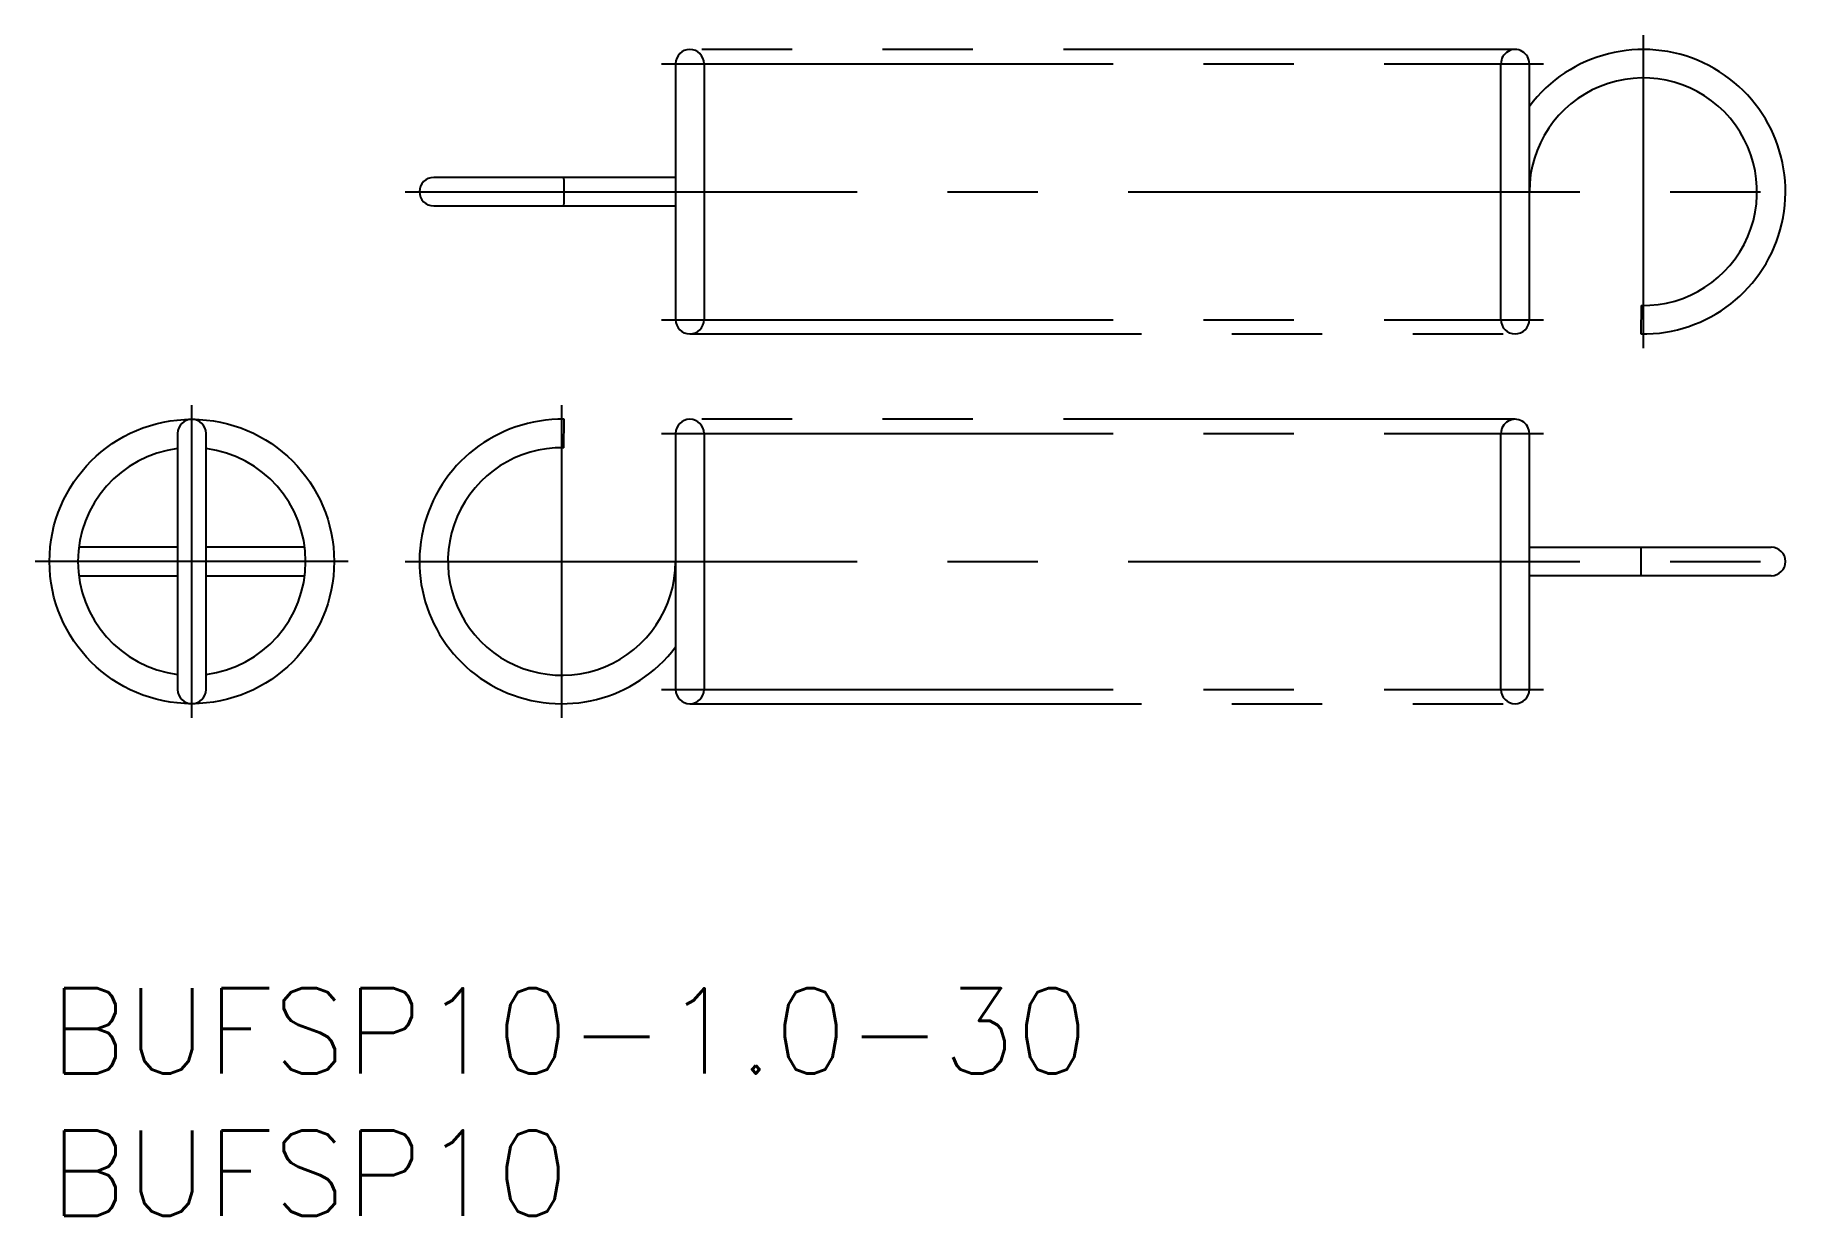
# Model space of a CAD drawing. Extents: x -0.5 to 61.5, y -8 to 33.5.
import ezdxf

# ---------------------------------------------------------------- set-up
doc = ezdxf.new("R2010")
doc.units = 0
doc.header["$LTSCALE"] = 0.5
doc.linetypes.add('CENTER', pattern=[50.8, 31.75, -6.35, 6.35, -6.35])
doc.linetypes.add('PHANTOM', pattern=[63.5, 31.75, -6.35, 6.35, -6.35, 6.35, -6.35])
for name, color, linetype in [('MSM_CENTER', 1, 'CENTER'), ('MSM_CONTINUOUS', 7, 'CONTINUOUS'), ('MSM_IMAGINARY', 6, 'PHANTOM'), ('MSM_PART_NUMBER', 7, 'CONTINUOUS')]:
    doc.layers.add(name, color=color, linetype=linetype)
doc.styles.get("Standard").update_dxf_attribs({"font": 'txt.shx', "height": 0.5, "bigfont": 'bigfont.shx'})

# ---------------------------------------------------------------- blocks, each defined once
blk = doc.blocks.new('*U17')
at = {"layer": 'MSM_PART_NUMBER'}
blk.add_text('BUFSP10-1.0-30', height=3, dxfattribs=at).set_placement((0, -3))
blk = doc.blocks.new('*U18')
at = {"layer": 'MSM_PART_NUMBER'}
blk.add_text('BUFSP10', height=3, dxfattribs=at).set_placement((0, -8))

msp = doc.modelspace()

# ---------------------------------------------------------------- linework, layer by layer
at = {"layer": 'MSM_CENTER'}
for p, q in [((56, 33.5), (56, 22.5)), ((21.5, 32.5), (52.5, 32.5)), ((12.5, 28), (61.5, 28)), ((21.5, 23.5), (52.5, 23.5)), ((5, 9.5), (5, 20.5)), ((18, 9.5), (18, 20.5)), ((21.5, 19.5), (52.5, 19.5)), ((10.5, 15), (-0.5, 15)), ((12.5, 15), (61.5, 15)), ((21.5, 10.5), (52.5, 10.5))]:
    msp.add_line(p, q, dxfattribs=at)
at = {"layer": 'MSM_CONTINUOUS'}
for p, q in [((22, 32.5), (22, 23.5)), ((23, 32.5), (23, 23.5)), ((51, 23.5), (51, 32.5)), ((52, 23.5), (52, 32.5)), ((22, 28.5), (13.5, 28.5)), ((13.5, 27.5), (22, 27.5)), ((55.93, 24.001), (55.913, 23.001)), ((18.07, 18.999), (18.087, 19.999)), ((4.5, 19.5), (4.5, 10.5)), ((5.5, 10.5), (5.5, 19.5)), ((22, 19.5), (22, 10.5)), ((23, 19.5), (23, 10.5)), ((51, 10.5), (51, 19.5)), ((52, 10.5), (52, 19.5)), ((4.5, 15.5), (1.031, 15.5)), ((8.969, 15.5), (5.5, 15.5)), ((52, 15.5), (60.5, 15.5)), ((1.031, 14.5), (4.5, 14.5)), ((5.5, 14.5), (8.969, 14.5)), ((60.5, 14.5), (52, 14.5))]:
    msp.add_line(p, q, dxfattribs=at)
msp.add_circle((5, 15), 5, dxfattribs=at)
for centre, radius, start, end in [((22.5, 32.5), 0.5, 360, 180), ((51.5, 32.5), 0.5, 0, 180.00002), ((56, 28), 5, 269, 143.1301), ((56, 28), 4, 269, 180), ((13.5, 28), 0.5, 90, 270), ((22.5, 23.5), 0.5, 180, 359.99998), ((51.5, 23.5), 0.5, 180, 359.99998), ((5, 19.5), 0.5, 0, 180), ((18, 15), 5, 89, 323.1301), ((22.5, 19.5), 0.5, 360, 180), ((51.5, 19.5), 0.5, 0, 180.00002), ((5, 15), 4, 97.18076, 262.81924), ((5, 15), 4, 277.18076, 82.81924), ((18, 15), 4, 89, 0), ((60.5, 15), 0.5, 270, 90), ((5, 10.5), 0.5, 180, 0), ((22.5, 10.5), 0.5, 180, 359.99998), ((51.5, 10.5), 0.5, 180, 359.99998)]:
    msp.add_arc(centre, radius, start, end, dxfattribs=at)
at = {"layer": 'MSM_IMAGINARY'}
for p, q in [((51.5, 33), (22.5, 33)), ((22.5, 23), (51.5, 23)), ((51.5, 20), (22.5, 20)), ((22.5, 10), (51.5, 10))]:
    msp.add_line(p, q, dxfattribs=at)
at = {"layer": 'MSM_PART_NUMBER'}
for centre, start, end in [((3.749, 28), 358.00094, 1.99779), ((70.251, 15), 178.00221, 181.99906)]:
    msp.add_arc(centre, 14.338, start, end, dxfattribs=at)

# ---------------------------------------------------------------- block references
at = {"layer": 'MSM_CONTINUOUS'}
for name in ['*U17', '*U18']:
    msp.add_blockref(name, (0, 0), dxfattribs=at)

doc.saveas('drawing.dxf')
